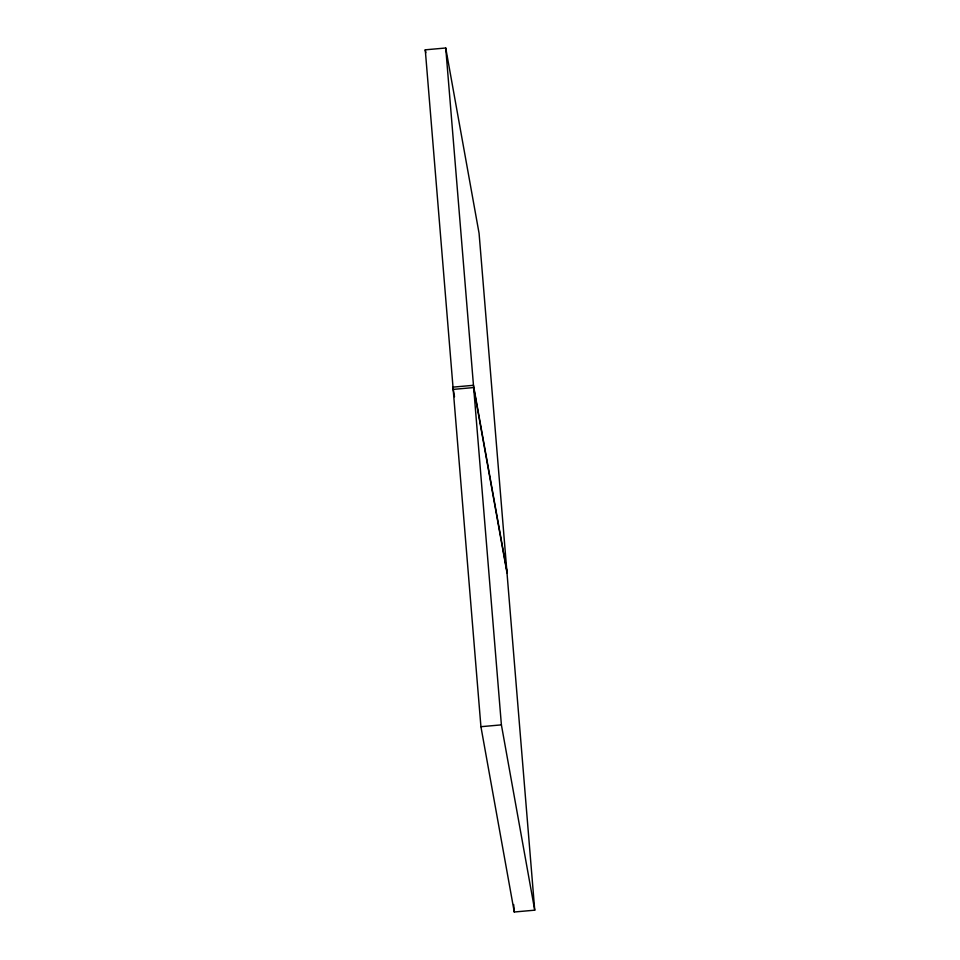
<?xml version="1.0" encoding="UTF-8"?>
<svg xmlns="http://www.w3.org/2000/svg" width="960" height="960" viewBox="0 0 960 960"><rect width="100%" height="100%" fill="white"/><g stroke="black" fill="none" stroke-linecap="round" stroke-linejoin="round"><path stroke-width="1.44" d="M425.268 49.824L445.728 48L479.076 233.304L534.732 910.176L514.272 912L480.924 726.696L425.268 49.824L425.796 52.764M480.924 726.696L501.396 724.872L534.732 910.176M506.808 570.612L473.472 385.308L453 387.132L453.54 390.072M507 572.868L473.652 387.564L453.192 389.388L454.512 396.744M445.728 48L501.396 724.872M513.66 904.524L514.272 912"/></g></svg>
